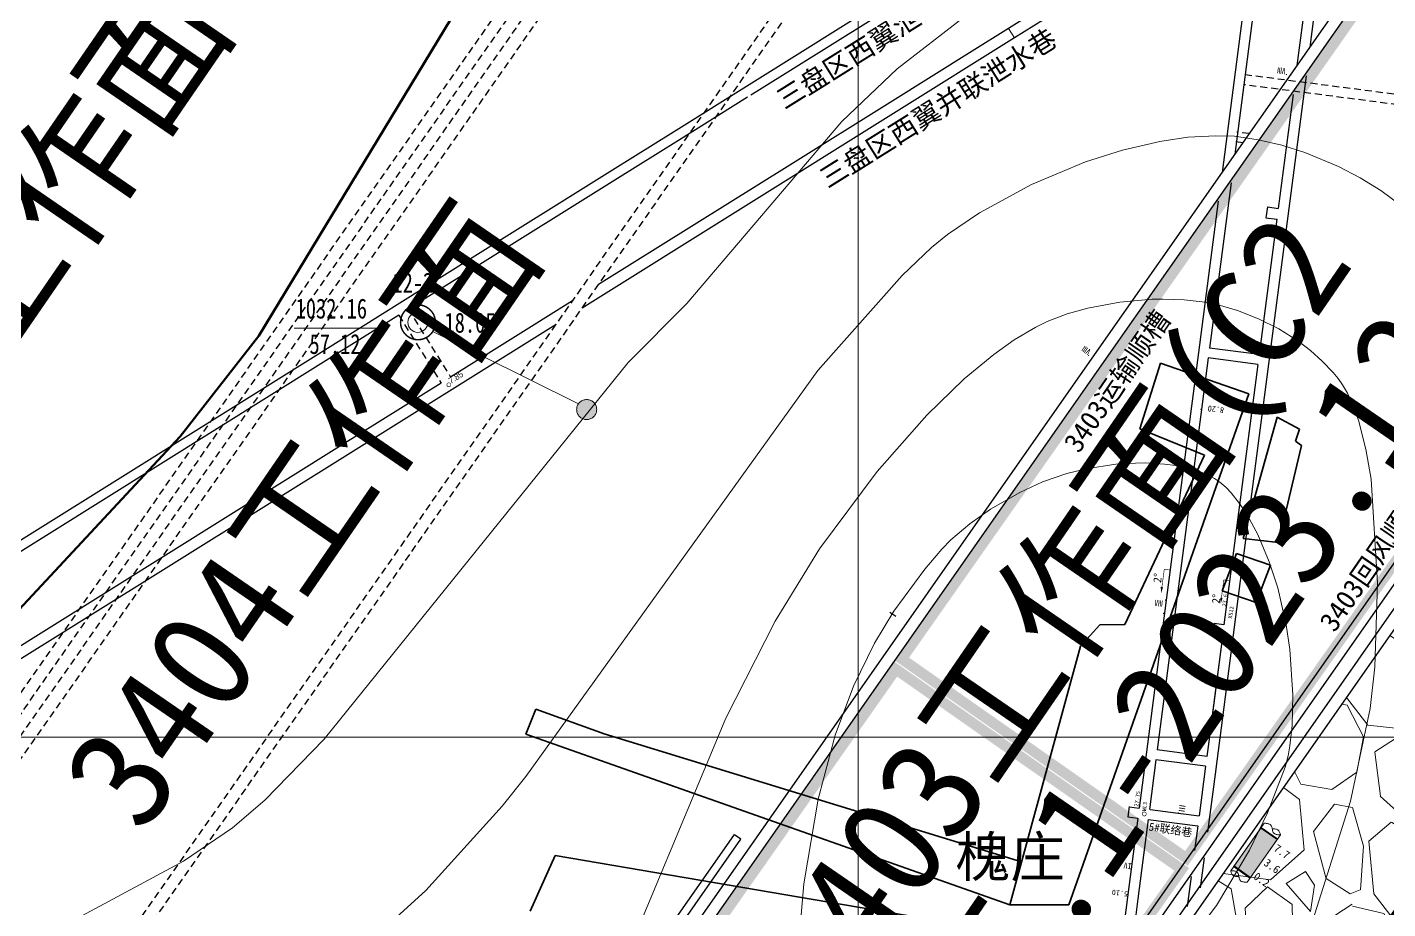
# Model space of a CAD drawing. Header units: inches. Extents: x 36473197 to 36486087, y 3899343 to 3911260.
# Drawn here: x 36480585 to 36481265, y 3904914 to 3905355 of the extents above; entities that cross this region are included whole.
import ezdxf

# ---------------------------------------------------------------- set-up
doc = ezdxf.new("R2010")
doc.units = ezdxf.units.IN
doc.header["$MEASUREMENT"] = 0
doc.linetypes.add('虚线', pattern=[0.0045, 0.00175, -0.001, 0.00175])
doc.layers.get('0').update_dxf_attribs({"lineweight": 0})
doc.layers.get('Defpoints').update_dxf_attribs({"lineweight": 0})
doc.layers.add('0，2022年3季度接续', color=3, linetype='Continuous')
for name, color, linetype, lineweight in [('2022年生产接续', 7, 'Continuous', 0), ('4煤底板等值线', 7, 'Continuous', 0), ('向北背斜轴', 7, 'Continuous', 0), ('四盘区泄水巷设计', 7, 'Continuous', 0), ('四盘区辅运巷', 7, 'Continuous', 0), ('导线点', 7, 'Continuous', 0), ('小柱状', 7, 'Continuous', 0), ('居民地', 7, 'Continuous', 0), ('巷道', 7, 'Continuous', 0), ('巷道掘进尺', 7, 'Continuous', 0), ('巷道注记', 7, 'Continuous', 0), ('经纬网', 7, 'Continuous', 0), ('西区开拓设计', 7, 'Continuous', 0), ('边坡点数字', 7, 'Continuous', 0), ('采掘图', 7, 'Continuous', 0), ('采空区', 7, 'Continuous', 0), ('钻孔', 7, 'Continuous', 0), ('钻孔变量', 7, 'Continuous', 0)]:
    doc.layers.add(name, color=color, linetype=linetype, lineweight=lineweight)
doc.layers.add('变坡点', color=1, linetype='Continuous', lineweight=0, true_color=0xff0000)
doc.styles.add('仿宋', font='simfang.ttf')
doc.styles.add('仿宋_GB2312', font='')
doc.styles.add('宋体', font='SIMSUN.TTC')
doc.styles.add('长等线体', font='simfang.ttf')
doc.styles.add('黑体', font='simhei.ttf')
doc.styles.get('仿宋_GB2312').set_extended_font_data('仿宋_GB2312')
doc.dimstyles.get("Standard").update_dxf_attribs({"dimtxt": 30, "dimasz": 20, "dimexe": 0.18, "dimexo": 0.0625, "dimgap": 0.09, "dimtad": 1, "dimdec": 0, "dimzin": 0, "dimdsep": 46, "dimtxsty": '仿宋', "dimcen": 0.09, "dimclrd": 150, "dimclre": 150, "dimadec": 0, "dimazin": 0, "dimtfac": 1, "dimtdec": 0, "dimtofl": 0, "dimtmove": 0, "dimatfit": 3, "dimfxl": 1, "dimtolj": 1, "dimtzin": 0, "dimlwd": 0, "dimarcsym": 0})

# ---------------------------------------------------------------- blocks, each defined once
blk = doc.blocks.new('变坡点1_1_1_1')
for points in [[(-3.56, -8.61), (-4.75, -8.45)], [(-4.75, -8.45), (-4.55, -11.5), (-3.56, -8.61)]]:
    blk.add_hatch(color=0).paths.add_polyline_path(points, flags=17)
at = {"color": 0, "const_width": 0.3}
for points in [[(-4.16, -8.53), (-2.97, 0.39)], [(-2.97, 0.39), (0, 0)]]:
    blk.add_lwpolyline(points, dxfattribs=at)
blk = doc.blocks.new('临时经纬仪导线点')
at = {"color": 0, "const_width": 0.3}
blk.add_lwpolyline([(1, 0), (0.97, 0.26), (0.87, 0.5), (0.71, 0.71), (0.5, 0.87), (0.26, 0.97), (0, 1), (-0.26, 0.97), (-0.5, 0.87), (-0.71, 0.71), (-0.87, 0.5), (-0.97, 0.26), (-1, 0), (-0.97, -0.26), (-0.87, -0.5), (-0.71, -0.71), (-0.5, -0.87), (-0.26, -0.97), (0, -1), (0.26, -0.97), (0.5, -0.87), (0.71, -0.71), (0.87, -0.5), (0.97, -0.26), (1, 0)], dxfattribs=at)
blk = doc.blocks.new('*D204')
at = {"layer": 'Defpoints', "color": 0, "transparency": 16777216}
for p in [(36476925.52, 3911082.36), (36486060.15, 3904950.04), (36485936.09, 3904772.87)]:
    blk.add_point(p, dxfattribs=at)
at = {"layer": '四盘区辅运巷', "color": 150, "lineweight": -2, "transparency": 16777216}
for p, q in [((36476925.55, 3911082.41), (36477049.68, 3911259.68)), ((36485936.12, 3904772.92), (36486060.25, 3904950.19))]:
    blk.add_line(p, q, dxfattribs=at)
at = {"layer": '四盘区辅运巷', "color": 150, "lineweight": 0, "transparency": 16777216}
blk.add_line((36477065.96, 3911248.06), (36486043.76, 3904961.51), dxfattribs=at)
at = {"layer": '四盘区辅运巷', "color": 150, "transparency": 16777216}
for points in [[(36477067.87, 3911250.79), (36477064.05, 3911245.33), (36477049.58, 3911259.53)], [(36486045.68, 3904964.24), (36486041.85, 3904958.78), (36486060.15, 3904950.04)]]:
    blk.add_solid(points, dxfattribs=at)
at = {"layer": '四盘区辅运巷', "color": 0, "transparency": 16777216, "insert": (36481563.62, 3908117.29), "char_height": 30, "attachment_point": 5, "rotation": 324.99908, "style": '仿宋'}
blk.add_mtext('\\A1;1100', dxfattribs=at)

msp = doc.modelspace()

# ---------------------------------------------------------------- hatches: boundary and pattern name
at = {"layer": '小柱状'}
msp.add_hatch(color=7, dxfattribs=at).paths.add_polyline_path([(36481187.95, 3904935.63), (36481196.12, 3904929.86), (36481209.49, 3904948.82), (36481201.32, 3904954.58)], flags=17)
at = {"layer": '小柱状', "lineweight": 0}
h = msp.add_hatch(dxfattribs=at)
h.set_pattern_fill('泥岩_1_1', color=256, scale=133.333333, angle=-35, style=0, pattern_type=2)
h.set_pattern_definition([(145, (36481201.1521, 3904948.6958), (-0.45886, -0.65532), [0.266667, -0.533333]), (325, (36481201.4908, 3904948.947), (0.45886, 0.65532), [0.266667, -0.533333]), (325, (36481200.9938, 3904949.0508), (0.45886, 0.65532), []), (325, (36481200.7644, 3904948.7232), (0.45886, 0.65532), [])])
h.paths.add_polyline_path([(36481201.32, 3904954.58), (36481209.49, 3904948.82), (36481209.72, 3904949.15), (36481201.55, 3904954.91)], flags=17)
at = {"layer": '采空区'}
h = msp.add_hatch(dxfattribs=at)
h.set_pattern_fill('GRAVEL', color=160, scale=105.790118, angle=-45.00004, style=0)
h.set_pattern_definition([(148.011827392, (68595590.285, -13821201.454), (-1084.5972532358, 668.1492536708), [14.23257937, -1409.02790148]), (104.968780616, (68595578.214, -13821193.9146), (324.60542222537, -1231.83032385526), [24.42355305, -2417.93098663]), (52.509486966, (68595571.9054, -13821170.32), (-962.3304480337, -1243.8860362498), [17.2213618, -1704.91699648]), (187.272728894, (68595538.696, -13821134.2805), (2102.03324767324, 263.1870727482), [22.2411029, -2201.86876955]), (212.832694066, (68595516.6337, -13821137.096), (1158.3562619836, 741.3383686664), [21.80916186, -2159.1099997]), (277.272728894, (68595498.3083, -13821148.921), (-263.1870727482, 2102.03324767324), [22.2411029, -2201.86876955]), (317.693280355, (68595501.124, -13821170.983), (-1280.6230671857, 1170.6969212542), [29.41272083, -2911.85698693]), (352.254368263, (68595522.876, -13821190.7806), (2420.61081370132, -325.1753159775), [27.7686366, -2749.09602793]), (41.428605503, (68595550.3914, -13821194.523), (1207.43395219005, 1072.25659396515), [22.31642548, -2209.32856695]), (95.235398197, (68595567.124, -13821179.757), (97.870433537, -1164.3841181808), [25.4776458, -1248.40407042]), (142.396477686, (68595564.799, -13821154.3853), (-1366.43778832802, 1048.145169176), [32.9481208, -3261.86639243]), (58.813114722, (68595555.839, -13821237.606), (496.519811386, 839.4937490794), [11.24559538, -1113.31878876]), (91.468274278, (68595561.662, -13821227.985), (30.4242278625, -1391.1191068693), [21.39467617, -2118.07806326]), (144.99903989, (68595561.114, -13821206.6), (-104.18323661, -18.36851547), [14.96094433, -134.64887587]), (123.197630402, (68595572.33, -13821197.1), (300.20905056, -484.1791521155), [8.05676384, -797.61677474]), (211.800449374, (68595567.919, -13821190.359), (294.181194363, 159.288783014), [11.39391312, -558.30330943]), (310.96279642, (68595558.235, -13821196.363), (263.472019624, -275.812678895), [18.50575962, -598.35133172]), (81.56409107, (68595570.367, -13821210.337), (-67.446205674, -226.734988688), [13.38149787, -321.15623022]), (296.388580222, (68595557.265, -13821129.9324), (496.2348645101, -986.7268196989), [18.74600898, -1855.85966514]), (350.34521583, (68595565.597, -13821146.725), (-1219.489664585, 214.679276294), [15.7268648, -1556.95630813]), (213.197630402, (68595591.204, -13821206.663), (484.1791521155, 300.20905056), [16.11342188, -789.5601167]), (263.609499554, (68595577.72, -13821215.486), (128.86455515155, 1096.9379125064), [18.74600898, -1855.85966514]), (259.44299467, (68595492.672, -13821141.321), (116.523895881, 557.653213987), [18.07741543, -885.7937524]), (214.774180457, (68595489.3595, -13821159.092), (1054.1730253733, 722.9698531985), [15.14681757, -1499.53716794]), (346.800449375, (68595487.204, -13821226.074), (557.653213987, -116.523895881), [16.11342188, -789.5601167]), (297.353064525, (68595502.892, -13821229.753), (-655.5236475241, 1280.9080140618), [17.73370334, -1755.63182905]), (349.44299467, (68595478.204, -13821175.024), (-557.653213987, 116.523895881), [9.03870772, -894.8324601]), (21.30897236, (68595486.102, -13821219.823), (398.364430973, 177.657298482), [5.39423814, -534.03163993]), (85.96279642, (68595491.128, -13821217.863), (-49.077690206, -330.918225299), [21.80916186, -414.37467045]), (106.008045845, (68595492.663, -13821196.1075), (287.8683912895, -1023.4638506347), [20.21120212, -2000.90617204]), (223.68910741, (68595548.86, -13821198.016), (189.997957753, 140.920267546), [15.25726246, -366.17443387]), (273.156266475, (68595537.8263, -13821208.555), (103.8982897342, -1807.85205331037), [26.63731707, -2637.08980142]), (340.94443579, (68595539.293, -13821235.152), (-802.7567181436, 288.1533381656), [10.89172743, -1078.2842042]), (9.9990399, (68595549.59, -13821238.71), (85.81472114, 122.55175208), [6.3474071, -99.4427113]), (40.255477052, (68595495.421, -13821193.473), (-655.8085944002, -545.3125547165), [14.6967864, -1454.9865081]), (328.011827393, (68595506.637, -13821183.976), (1084.5972532358, -668.1492536708), [28.46515874, -1394.7953221]), (279.9990399, (68595530.78, -13821199.05), (122.55175208, -85.81472114), [27.50543078, -78.28468762]), (245.303886357, (68595535.556, -13821226.1426), (-545.5975015926, -1170.4119743781), [16.72689878, -1655.96174163]), (174.053643987, (68595528.568, -13821241.34), (-435.101461909, 30.7091747386), [15.40325282, -754.76043433]), (127.645015252, (68595513.247, -13821239.744), (-1390.83415999324, 1795.7963409158), [25.07913442, -2482.83845253]), (95.425118628, (68595497.9296, -13821219.886), (-134.60746447276, 1372.75059140138), [26.5320559, -2626.6706156])])
h.paths.add_polyline_path([(36481422.62, 3905274.64), (36480698.68, 3904240.77), (36480844.14, 3904138.91), (36481568.09, 3905172.78)], flags=17)
at = {"layer": '钻孔变量'}
msp.add_hatch(color=7, dxfattribs=at).paths.add_polyline_path([(36480859.29, 3905163.8), (36480859.31, 3905163.36), (36480859.37, 3905162.93), (36480859.46, 3905162.5), (36480859.59, 3905162.09), (36480859.76, 3905161.68), (36480859.96, 3905161.29), (36480860.2, 3905160.92), (36480860.46, 3905160.58), (36480860.76, 3905160.25), (36480861.08, 3905159.96), (36480861.43, 3905159.69), (36480861.8, 3905159.46), (36480862.19, 3905159.25), (36480862.59, 3905159.09), (36480863.01, 3905158.96), (36480863.44, 3905158.86), (36480863.87, 3905158.8), (36480864.31, 3905158.78), (36480864.74, 3905158.8), (36480865.18, 3905158.86), (36480865.61, 3905158.96), (36480866.02, 3905159.09), (36480866.43, 3905159.25), (36480866.82, 3905159.46), (36480867.18, 3905159.69), (36480867.53, 3905159.96), (36480867.85, 3905160.25), (36480868.15, 3905160.58), (36480868.42, 3905160.92), (36480868.65, 3905161.29), (36480868.85, 3905161.68), (36480869.02, 3905162.09), (36480869.15, 3905162.5), (36480869.25, 3905162.93), (36480869.3, 3905163.36), (36480869.32, 3905163.8), (36480869.32, 3905163.8), (36480869.3, 3905164.24), (36480869.25, 3905164.67), (36480869.15, 3905165.1), (36480869.02, 3905165.52), (36480868.85, 3905165.92), (36480868.65, 3905166.31), (36480868.42, 3905166.68), (36480868.15, 3905167.03), (36480867.85, 3905167.35), (36480867.53, 3905167.65), (36480867.18, 3905167.91), (36480866.82, 3905168.15), (36480866.43, 3905168.35), (36480866.02, 3905168.52), (36480865.61, 3905168.65), (36480865.18, 3905168.74), (36480864.74, 3905168.8), (36480864.31, 3905168.82), (36480863.87, 3905168.8), (36480863.44, 3905168.74), (36480863.01, 3905168.65), (36480862.59, 3905168.52), (36480862.19, 3905168.35), (36480861.8, 3905168.15), (36480861.43, 3905167.91), (36480861.08, 3905167.65), (36480860.76, 3905167.35), (36480860.46, 3905167.03), (36480860.2, 3905166.68), (36480859.96, 3905166.31), (36480859.76, 3905165.92), (36480859.59, 3905165.52), (36480859.46, 3905165.1), (36480859.37, 3905164.67), (36480859.31, 3905164.24)], flags=17)

# ---------------------------------------------------------------- linework, layer by layer
at = {"layer": '0，2022年3季度接续', "color": 2, "const_width": 5.29}
msp.add_lwpolyline([(36481021.8, 3905039.12), (36481164.18, 3904939.42), (36481412.75, 3905292.31), (36481269.82, 3905392.35), (36481021.8, 3905039.12)], dxfattribs=at)
at = {"layer": '0，2022年3季度接续', "color": 3, "const_width": 5.29}
msp.add_lwpolyline([(36480762.45, 3904668.75), (36480904.83, 3904569.05), (36481161.81, 3904933.94), (36481018.88, 3905033.98), (36480762.45, 3904668.75)], dxfattribs=at)
at = {"layer": '2022年生产接续', "color": 7, "lineweight": 5}
msp.add_line((36481075.2, 3905354.38), (36481078.2, 3905349.59), dxfattribs=at)
at = {"layer": '4煤底板等值线', "color": 7, "linetype": 'Continuous', "lineweight": 0, "flags": 128}
for points in [[(36480261.09, 3904764.95), (36480334.61, 3904787.77), (36480364.48, 3904799.94), (36480414.81, 3904826.33), (36480609.69, 3904909.51), (36480662.68, 3904937.99), (36480687.3, 3904954.67), (36480703.32, 3904968.48), (36480732.99, 3904998.99), (36480884.97, 3905187.4), (36480914.38, 3905216.81), (36480991.89, 3905307.78), (36481019.47, 3905334.14), (36481052.66, 3905359.87)], [(36480746.73, 3904889.58), (36480783.85, 3904923.39), (36480822, 3904965.54), (36480833.97, 3904980.31), (36480979.94, 3905183.4), (36481022.04, 3905230.79), (36481036.75, 3905244.78), (36481044.63, 3905251.33), (36481060.7, 3905262.22), (36481086.62, 3905276.3), (36481113.76, 3905287.66), (36481132.22, 3905293.55), (36481150.84, 3905297.86), (36481164.85, 3905299.91), (36481178.86, 3905300.72), (36481188.23, 3905300.41), (36481200.05, 3905298.73), (36481211.8, 3905295.97), (36481223.38, 3905292.31), (36481240.25, 3905285.29), (36481251.03, 3905279.65), (36481261.32, 3905273.26), (36481270.98, 3905266.1)], [(36480875.02, 3904868.57), (36480933.86, 3905009.5), (36480958.56, 3905058.08), (36480980.69, 3905094.22), (36481009.48, 3905132.78), (36481034.36, 3905160.96), (36481053, 3905179.13), (36481067.79, 3905191.39), (36481078.11, 3905198.68), (36481088.93, 3905205.07), (36481094.6, 3905207.83), (36481104.57, 3905211.58), (36481114.93, 3905214.52), (36481130.87, 3905217.55), (36481146.99, 3905218.95), (36481152.36, 3905219.05), (36481163.04, 3905218.66), (36481173.6, 3905217.42), (36481178.81, 3905216.43), (36481189.67, 3905213.34), (36481200.2, 3905209.22), (36481210.29, 3905204.17), (36481219.86, 3905198.16), (36481226.17, 3905193.29), (36481232.09, 3905188), (36481237.5, 3905182.29), (36481239.97, 3905179.29), (36481242.21, 3905176.16), (36481244.62, 3905171.94), (36481246.7, 3905167.56), (36481250.13, 3905158.42), (36481253.91, 3905143.99), (36481256.44, 3905128.97), (36481259.75, 3905077.04), (36481258.42, 3905035.19), (36481256.1, 3905014.42), (36481246.26, 3904968.04), (36481219.82, 3904884.78)], [(36480970.27, 3904895.57), (36480972.84, 3904926.75), (36480980.03, 3904969.01), (36480988.53, 3905000.99), (36480997.63, 3905025.44), (36481008.23, 3905047.05), (36481017.86, 3905062.94), (36481033.29, 3905084.04), (36481041.79, 3905093.98), (36481046.35, 3905098.65), (36481055.94, 3905106.72), (36481066.24, 3905113.95), (36481080.79, 3905122.35), (36481092.27, 3905127.62), (36481104.36, 3905131.87), (36481114, 3905134.22), (36481128.86, 3905136.46), (36481138.76, 3905137.08), (36481143.66, 3905137.12), (36481153.27, 3905136.58), (36481160.24, 3905135.61), (36481166.94, 3905134.06), (36481171.2, 3905132.68), (36481175.27, 3905130.96), (36481178.16, 3905129.4), (36481179.75, 3905128.35), (36481181.7, 3905126.83), (36481184.15, 3905124.59), (36481186.46, 3905122.15), (36481190.76, 3905116.78), (36481194.65, 3905110.9), (36481199.83, 3905101.34), (36481205.58, 3905087.7), (36481209.83, 3905074.6), (36481214.04, 3905056.25), (36481215.85, 3905043.91), (36481217.36, 3905021.17), (36481217.02, 3905005.82), (36481215.93, 3904995.72), (36481215.01, 3904990.74), (36481213.48, 3904985.09), (36481204.67, 3904962.17), (36481195.68, 3904943.46), (36481179.16, 3904915.93), (36481154.61, 3904883.37)]]:
    msp.add_lwpolyline(points, dxfattribs=at)
at = {"layer": '向北背斜轴', "color": 1, "lineweight": 100, "true_color": 0xff0000, "flags": 128}
msp.add_lwpolyline([(36480842.76, 3905435.61), (36480700.41, 3905200.66), (36480661.14, 3905150.37), (36480573.82, 3905056.59), (36480479.2, 3904969.64), (36480378.51, 3904890.14), (36480325.38, 3904854.65), (36480099.79, 3904736.04), (36480058.4, 3904705.99), (36480019.24, 3904672.91), (36479922.22, 3904578.27), (36479636.95, 3904369), (36479610.14, 3904345.79), (36479593.73, 3904329.22), (36479586.18, 3904320.44), (36479575.16, 3904305.07), (36479565.25, 3904288.87), (36479547.82, 3904254.75), (36479532.82, 3904218.9), (36479508.11, 3904143.71), (36479414.51, 3903713.86)], dxfattribs=at)
at = {"layer": '四盘区泄水巷设计', "color": 30, "linetype": 'Continuous', "lineweight": 30, "true_color": 0xff8000}
for p, q in [((36481040.86, 3905385.78), (36480946.82, 3905326.99)), ((36481043.41, 3905381.62), (36480949.4, 3905322.87)), ((36481093.93, 3905366.02), (36481075.23, 3905354.34)), ((36481107.13, 3905367.66), (36481078.2, 3905349.59)), ((36481078.2, 3905349.59), (36481019.05, 3905312.63)), ((36481075.23, 3905354.34), (36481056.97, 3905342.92)), ((36481056.97, 3905342.92), (36481016.1, 3905317.39)), ((36480946.82, 3905326.99), (36480907.65, 3905302.51)), ((36480944.7, 3905319.94), (36480910.22, 3905298.39)), ((36481016.1, 3905317.39), (36480965.9, 3905286.02)), ((36481019.05, 3905312.63), (36480862.09, 3905214.55)), ((36480907.65, 3905302.51), (36480877.18, 3905283.45)), ((36480910.22, 3905298.39), (36480879.74, 3905279.35)), ((36480877.18, 3905283.45), (36480804.38, 3905237.95)), ((36480965.9, 3905286.02), (36480870.3, 3905226.28)), ((36480879.74, 3905279.35), (36480806.94, 3905233.86)), ((36480804.38, 3905237.95), (36480728.83, 3905190.72)), ((36480806.94, 3905233.86), (36480775.09, 3905213.96)), ((36480857.27, 3905218.14), (36480796.29, 3905180.03)), ((36480770.34, 3905210.99), (36480731.38, 3905186.64)), ((36480849.06, 3905206.4), (36480745.02, 3905141.39)), ((36480728.83, 3905190.72), (36480478.76, 3905034.4)), ((36480731.38, 3905186.64), (36480481.29, 3905030.37)), ((36480791.54, 3905177.07), (36480742.05, 3905146.14)), ((36480742.05, 3905146.14), (36480626.68, 3905074.05)), ((36480745.02, 3905141.39), (36480458.37, 3904962.27)), ((36480626.68, 3905074.05), (36480466.58, 3904974.01)), ((36480864.71, 3904846.49), (36480938.15, 3904951.37)), ((36480872.59, 3904850.78), (36480941.43, 3904949.07)), ((36480938.15, 3904951.37), (36480941.38, 3904949.11))]:
    msp.add_line(p, q, dxfattribs=at)
at = {"layer": '四盘区泄水巷设计', "color": 30, "linetype": '虚线', "lineweight": 30, "ltscale": 2000, "true_color": 0xff8000}
for p, q in [((36480949.4, 3905322.87), (36480944.7, 3905319.94)), ((36480775.09, 3905213.96), (36480796.29, 3905180.03)), ((36480770.34, 3905210.99), (36480791.54, 3905177.07))]:
    msp.add_line(p, q, dxfattribs=at)
at = {"layer": '四盘区辅运巷', "linetype": '虚线', "lineweight": 30, "ltscale": 2000}
msp.add_line((36481015.94, 3905062.45), (36481019.21, 3905060.16), dxfattribs=at)
at = {"layer": '四盘区辅运巷', "linetype": '虚线', "lineweight": 30, "ltscale": 2000, "flags": 128}
for points, elevation in [([(36479983.75, 3904157.77), (36480970.76, 3905567.89)], 0.2), ([(36479994.42, 3904162.27), (36480979.51, 3905569.43)], 0.2), ([(36480076.85, 3904092.56), (36481099.31, 3905553.5)], 0.2), ([(36479679.42, 3903733.44), (36480951.9, 3905551.42)], 0.2), ([(36479999.91, 3904158.43), (36480967.45, 3905540.53)], 0.4), ([(36480077.56, 3904104.07), (36481044.95, 3905486.3)], 0.2)]:
    msp.add_lwpolyline(points, dxfattribs=dict(at, elevation=elevation))
at = {"layer": '小柱状', "color": 7, "linetype": 'Continuous', "lineweight": 0}
for p, q in [((36481186.28, 3904933.26), (36481202.99, 3904956.95)), ((36481194.45, 3904927.49), (36481211.17, 3904951.19))]:
    msp.add_line(p, q, dxfattribs=at)
at = {"layer": '小柱状', "linetype": 'Continuous', "flags": 128}
for points in [[(36481187.95, 3904935.63), (36481196.12, 3904929.86), (36481209.49, 3904948.82), (36481201.32, 3904954.58), (36481187.95, 3904935.63)], [(36481201.32, 3904954.58), (36481209.49, 3904948.82), (36481209.72, 3904949.15), (36481201.55, 3904954.91), (36481201.32, 3904954.58)], [(36481187.72, 3904935.3), (36481195.89, 3904929.53), (36481196.12, 3904929.86), (36481187.95, 3904935.63), (36481187.72, 3904935.3)]]:
    msp.add_lwpolyline(points, dxfattribs=at)
at = {"layer": '小柱状', "color": 7, "linetype": 'Continuous', "flags": 128}
msp.add_lwpolyline([(36481187.95, 3904935.63), (36481196.12, 3904929.86), (36481209.49, 3904948.82), (36481201.32, 3904954.58), (36481187.95, 3904935.63)], dxfattribs=at)
at = {"layer": '小柱状', "color": 7}
msp.add_lwpolyline([(36481187.95, 3904935.63), (36481196.12, 3904929.86), (36481209.49, 3904948.82), (36481201.32, 3904954.58), (36481187.95, 3904935.63)], dxfattribs=at)
at = {"layer": '小柱状', "color": 7, "linetype": 'Continuous', "lineweight": 0, "flags": 128}
for points in [[(36481202.99, 3904956.95), (36481203.04, 3904956.96), (36481203.19, 3904956.96), (36481203.4, 3904956.95), (36481203.68, 3904956.94), (36481204.01, 3904956.92), (36481204.36, 3904956.89), (36481204.73, 3904956.83), (36481205.09, 3904956.76), (36481205.44, 3904956.66), (36481205.76, 3904956.54), (36481206.03, 3904956.38), (36481206.25, 3904956.19), (36481206.44, 3904955.98), (36481206.59, 3904955.75), (36481206.72, 3904955.5), (36481206.82, 3904955.23), (36481206.9, 3904954.95), (36481206.97, 3904954.67), (36481207.03, 3904954.37), (36481207.13, 3904953.77), (36481207.19, 3904953.48), (36481207.26, 3904953.19), (36481207.34, 3904952.91), (36481207.44, 3904952.65), (36481207.56, 3904952.39), (36481207.72, 3904952.16), (36481207.9, 3904951.95), (36481208.13, 3904951.77), (36481208.4, 3904951.61), (36481208.72, 3904951.48), (36481209.06, 3904951.39), (36481209.43, 3904951.31), (36481209.8, 3904951.26), (36481210.15, 3904951.22), (36481210.47, 3904951.2), (36481210.75, 3904951.19), (36481210.97, 3904951.19), (36481211.11, 3904951.19), (36481211.17, 3904951.19)], [(36481207.08, 3904954.07), (36481207.13, 3904954.08), (36481207.27, 3904954.1), (36481207.48, 3904954.12), (36481207.76, 3904954.13), (36481208.08, 3904954.13), (36481208.43, 3904954.11), (36481208.79, 3904954.06), (36481209.16, 3904953.97), (36481209.52, 3904953.84), (36481209.84, 3904953.65), (36481210.13, 3904953.41), (36481210.37, 3904953.12), (36481210.58, 3904952.8), (36481210.75, 3904952.48), (36481210.89, 3904952.15), (36481210.99, 3904951.85), (36481211.07, 3904951.59), (36481211.13, 3904951.38), (36481211.16, 3904951.24), (36481211.17, 3904951.19)], [(36481186.28, 3904933.26), (36481186.33, 3904933.26), (36481186.47, 3904933.26), (36481186.69, 3904933.25), (36481186.97, 3904933.24), (36481187.29, 3904933.22), (36481187.65, 3904933.19), (36481188.01, 3904933.13), (36481188.38, 3904933.06), (36481188.73, 3904932.96), (36481189.04, 3904932.84), (36481189.31, 3904932.68), (36481189.54, 3904932.49), (36481189.73, 3904932.28), (36481189.88, 3904932.05), (36481190.01, 3904931.8), (36481190.11, 3904931.53), (36481190.19, 3904931.26), (36481190.26, 3904930.97), (36481190.31, 3904930.67), (36481190.42, 3904930.08), (36481190.48, 3904929.78), (36481190.54, 3904929.49), (36481190.62, 3904929.21), (36481190.72, 3904928.95), (36481190.85, 3904928.69), (36481191, 3904928.46), (36481191.19, 3904928.25), (36481191.42, 3904928.07), (36481191.69, 3904927.91), (36481192, 3904927.78), (36481192.35, 3904927.69), (36481192.72, 3904927.61), (36481193.08, 3904927.56), (36481193.44, 3904927.52), (36481193.76, 3904927.5), (36481194.04, 3904927.49), (36481194.26, 3904927.49), (36481194.4, 3904927.49), (36481194.45, 3904927.49)], [(36481186.28, 3904933.26), (36481186.29, 3904933.21), (36481186.32, 3904933.07), (36481186.37, 3904932.86), (36481186.45, 3904932.6), (36481186.56, 3904932.29), (36481186.7, 3904931.97), (36481186.87, 3904931.64), (36481187.07, 3904931.33), (36481187.32, 3904931.04), (36481187.6, 3904930.79), (36481187.93, 3904930.61), (36481188.28, 3904930.47), (36481188.65, 3904930.38), (36481189.02, 3904930.33), (36481189.37, 3904930.31), (36481189.69, 3904930.31), (36481189.96, 3904930.33), (36481190.18, 3904930.35), (36481190.32, 3904930.37), (36481190.37, 3904930.37)]]:
    msp.add_lwpolyline(points, dxfattribs=at)
at = {"layer": '居民地', "color": 254, "linetype": 'Continuous', "lineweight": 35, "true_color": 0xd7d7d7}
for p, q in [((36481151.25, 3905187, -0.24), (36481140.87, 3905154.15, -0.24)), ((36481195.37, 3905171.72, -0.24), (36481151.25, 3905187, -0.24)), ((36481105.4, 3904916.26, -0.24), (36481195.37, 3905171.72, -0.24)), ((36481192.54, 3905099.3, -0.24), (36481209.45, 3905159.94, -0.24)), ((36481209.45, 3905159.94, -0.24), (36481220.68, 3905154.02, -0.24)), ((36481140.87, 3905154.15, -0.24), (36481173.14, 3905140.94, -0.24)), ((36481220.68, 3905154.02, -0.24), (36481218.77, 3905147.95, -0.24)), ((36481221.62, 3905145.75, -0.24), (36481210.13, 3905097.38, -0.24)), ((36481218.77, 3905147.95, -0.24), (36481221.62, 3905145.75, -0.24)), ((36481173.14, 3905140.94, -0.24), (36481133.39, 3905056.26, -0.24)), ((36481210.13, 3905097.38, -0.24), (36481192.54, 3905099.3, -0.24)), ((36481189.27, 3905091.76, -0.24), (36481182.06, 3905073.1, -0.24)), ((36481189.27, 3905091.76, -0.24), (36481206.18, 3905085.94, -0.24)), ((36481198.97, 3905067.28, -0.24), (36481206.18, 3905085.94, -0.24)), ((36481182.06, 3905073.1, -0.24), (36481198.97, 3905067.28, -0.24)), ((36481120.91, 3905056.15, -0.24), (36481111.28, 3905045.43, -0.24)), ((36481133.39, 3905056.26, -0.24), (36481120.91, 3905056.15, -0.24)), ((36481075.94, 3904916.15, -0.24), (36481111.28, 3905045.43, -0.24)), ((36480838.82, 3905014.06, -0.24), (36480833.97, 3905001.5, -0.24)), ((36480873.11, 3905001.62, -0.24), (36480838.82, 3905014.06, -0.24)), ((36480833.97, 3905001.5, -0.24), (36481075.94, 3904916.15, -0.24)), ((36481081.65, 3904937.62, -0.24), (36480873.11, 3905001.62, -0.24)), ((36480848.58, 3904940.89, -0.24), (36480836.08, 3904913, -0.24)), ((36481043.08, 3904907.61, -0.24), (36480848.58, 3904940.89, -0.24)), ((36481075.94, 3904916.15, -0.24), (36481105.4, 3904916.26, -0.24))]:
    msp.add_line(p, q, dxfattribs=at)
at = {"layer": '巷道', "color": 30, "linetype": 'Continuous', "lineweight": 30, "true_color": 0xff8000}
for p, q in [((36481243.99, 3905484.45, -0.4), (36481225.83, 3905345.02, -0.4)), ((36481226.38, 3905389.64), (36481219.37, 3905335.79)), ((36481223.95, 3905330.62, -0.4), (36481190.07, 3905070.46, -0.4)), ((36481217.49, 3905321.39), (36481210.07, 3905264.4)), ((36481186.52, 3905277.13), (36481175.76, 3905194.55)), ((36481186.07, 3905277.74), (36481186.05, 3905277.6)), ((36481180.07, 3905267.92), (36481168.06, 3905175.72)), ((36481179.63, 3905268.54), (36481179.61, 3905268.39)), ((36481204.62, 3905265.16), (36481203.9, 3905259.66)), ((36481209.36, 3905258.95), (36481200.55, 3905191.32)), ((36481200.55, 3905191.32), (36481175.76, 3905194.55)), ((36481175.11, 3905189.59), (36481167.24, 3905129.16)), ((36481199.9, 3905186.36), (36481175.11, 3905189.59)), ((36481199.9, 3905186.36), (36481182.94, 3905056.16)), ((36481168.06, 3905175.72), (36481162.08, 3905129.83)), ((36481197.41, 3905167.22), (36481182.94, 3905056.16)), ((36481190.07, 3905070.46, -0.4), (36481180.84, 3904999.53, -0.4)), ((36481182.19, 3905050.41), (36481175.56, 3904999.53)), ((36481182.19, 3905050.41), (36481175.67, 3905000.34)), ((36481175.67, 3905000.34), (36481174.37, 3904990.4)), ((36481180.83, 3904999.67, -0.4), (36481178.48, 3904981.58, -0.4)), ((36481173.73, 3904985.44), (36481170.5, 3904960.67)), ((36481178.48, 3904981.58, -0.4), (36481174.72, 3904952.53, -0.4)), ((36481160.05, 3904962.01), (36481170.5, 3904960.66)), ((36481145.06, 3904958.91), (36481169.85, 3904955.7)), ((36481169.85, 3904955.68), (36481168.23, 3904943.27)), ((36481173.04, 3904939.68, -0.4), (36481171.09, 3904924.69, -0.4)), ((36481166.56, 3904930.42), (36481164.61, 3904915.43))]:
    msp.add_line(p, q, dxfattribs=at)
at = {"layer": '巷道', "color": 30, "linetype": 'Continuous', "lineweight": 30, "true_color": 0xff8000, "flags": 128}
for points in [[(36481204.89, 3905265.07), (36481210.07, 3905264.4)], [(36481203.9, 3905259.66), (36481209.36, 3905258.95)], [(36481182.94, 3905056.16), (36481177.98, 3905056.81), (36481177.2, 3905051.06), (36481182.19, 3905050.41)], [(36481135.58, 3904965.31), (36481134.91, 3904960.15)]]:
    msp.add_lwpolyline(points, dxfattribs=at)
at = {"layer": '巷道掘进尺', "color": 3, "true_color": 0x00ff00, "const_width": 0.3}
for points in [[(36481214.32, 3905331.28, -1), (36481213.98, 3905331.28, -1), (36481214.32, 3905331.28)], [(36481209.53, 3905258.95, -1), (36481209.19, 3905258.95, -1), (36481209.53, 3905258.95)], [(36481115.37, 3905190.82, -1), (36481115.04, 3905190.82, -1), (36481115.37, 3905190.82)], [(36481171.62, 3905163.93, -1), (36481171.28, 3905163.93, -1), (36481171.62, 3905163.93)], [(36481153.91, 3905068.57, -1), (36481153.57, 3905068.57, -1), (36481153.91, 3905068.57)], [(36481152.89, 3905061.91, -1), (36481152.56, 3905061.91, -1), (36481152.89, 3905061.91)], [(36481179.18, 3905026.93, -1), (36481178.84, 3905026.93, -1), (36481179.18, 3905026.93)], [(36481173.45, 3904981.88, -1), (36481173.12, 3904981.88, -1), (36481173.45, 3904981.88)], [(36481160.23, 3904962.12, -1), (36481159.89, 3904962.12, -1), (36481160.23, 3904962.12)], [(36481136.78, 3904934.07, -1), (36481136.45, 3904934.07, -1), (36481136.78, 3904934.07)], [(36481134.93, 3904919.99, -1), (36481134.59, 3904919.99, -1), (36481134.93, 3904919.99)]]:
    msp.add_lwpolyline(points, format="xyb", dxfattribs=at)
at = {"layer": '经纬网', "color": 7, "linetype": 'Continuous', "lineweight": 9}
for p, q in [((36481000, 3907972.91), (36481000, 3901128.79)), ((36485245.61, 3905000), (36476147.6, 3905000))]:
    msp.add_line(p, q, dxfattribs=at)
at = {"layer": '西区开拓设计', "color": 30, "linetype": 'Continuous', "lineweight": 30, "true_color": 0xff8000}
for p, q in [((36481193.4, 3905370.22), (36481181.95, 3905282.32)), ((36481198.64, 3905370.16), (36481188.39, 3905291.52)), ((36481162.08, 3905129.83), (36481154.1, 3905068.52)), ((36481167.24, 3905129.16), (36481159.25, 3905067.85)), ((36481154.1, 3905068.52), (36481144.05, 3904991.41)), ((36481159.25, 3905067.85), (36481149.58, 3904993.63)), ((36481144.05, 3904991.41), (36481140.55, 3904964.54)), ((36481148.94, 3904988.67), (36481145.71, 3904963.87)), ((36481173.73, 3904985.44), (36481148.94, 3904988.67)), ((36481174.37, 3904990.4), (36481149.58, 3904993.63)), ((36481135.56, 3904965.18), (36481140.55, 3904964.54)), ((36481145.98, 3904963.83), (36481160.05, 3904962.01)), ((36481134.92, 3904960.23), (36481139.9, 3904959.58)), ((36481139.9, 3904959.58), (36481136.58, 3904934.07)), ((36481145.06, 3904958.91), (36481141.74, 3904933.42)), ((36481136.58, 3904934.07), (36481134.75, 3904919.99)), ((36481141.74, 3904933.42), (36481139.89, 3904919.2)), ((36481134.75, 3904919.99), (36481130.79, 3904889.6)), ((36481139.89, 3904919.2), (36481137.23, 3904898.8))]:
    msp.add_line(p, q, dxfattribs=at)
at = {"layer": '西区开拓设计', "color": 30, "linetype": '虚线', "lineweight": 30, "ltscale": 2000, "true_color": 0xff8000}
for p, q in [((36481431.41, 3905300.17), (36481193.55, 3905331.16)), ((36481428.17, 3905295.55), (36481192.91, 3905326.2)), ((36481195.54, 3905301.74), (36481189.3, 3905302.55)), ((36481192.31, 3905297.12), (36481188.66, 3905297.59))]:
    msp.add_line(p, q, dxfattribs=at)
at = {"layer": '西区开拓设计', "color": 7, "linetype": 'Continuous', "lineweight": 30, "elevation": 0.2, "flags": 128}
for points in [[(36481117.02, 3905189.55), (36481249.61, 3905379)], [(36481121.94, 3905186.11), (36481254.53, 3905375.56)], [(36481110.65, 3904839.34), (36481417.71, 3905278.08)], [(36481115.57, 3904835.9), (36481422.62, 3905274.64)], [(36480640.3, 3904497.91), (36481121.94, 3905186.11)], [(36480872.22, 3904839.77), (36481117.02, 3905189.55)], [(36481229.57, 3905031.93), (36481338.55, 3905187.65)], [(36481234.17, 3905028.04), (36481343.47, 3905184.21)], [(36481003.89, 3904709.46), (36481229.57, 3905031.93)], [(36481008.8, 3904706.02), (36481234.17, 3905028.04)]]:
    msp.add_lwpolyline(points, dxfattribs=at)
at = {"layer": '采掘图', "linetype": 'Continuous', "flags": 128}
msp.add_lwpolyline([(36481422.62, 3905274.64), (36481568.09, 3905172.78), (36480844.14, 3904138.91), (36480698.68, 3904240.77), (36481422.62, 3905274.64)], dxfattribs=at)
at = {"layer": '钻孔', "color": 7, "const_width": 0.75}
msp.add_lwpolyline([(36480788.67, 3905207.42, -1), (36480771.26, 3905207.42, -1), (36480788.67, 3905207.42)], format="xyb", dxfattribs=at)
at = {"layer": '钻孔', "color": 7, "linetype": 'Continuous', "flags": 128}
msp.add_lwpolyline([(36480718.12, 3905204.43), (36480765.05, 3905204.43)], dxfattribs=at)
at = {"layer": '钻孔', "flags": 128}
msp.add_lwpolyline([(36480787.33, 3905202.79), (36480860.2, 3905166.68)], dxfattribs=at)
at = {"layer": '钻孔', "color": 7, "linetype": 'Continuous', "lineweight": 0}
msp.add_circle((36480779.9, 3905207.42), 5.02, dxfattribs=at)
at = {"layer": '钻孔变量', "color": 7}
msp.add_lwpolyline([(36480859.29, 3905163.8), (36480859.31, 3905163.36), (36480859.37, 3905162.93), (36480859.46, 3905162.5), (36480859.59, 3905162.09), (36480859.76, 3905161.68), (36480859.96, 3905161.29), (36480860.2, 3905160.92), (36480860.46, 3905160.58), (36480860.76, 3905160.25), (36480861.08, 3905159.96), (36480861.43, 3905159.69), (36480861.8, 3905159.46), (36480862.19, 3905159.25), (36480862.59, 3905159.09), (36480863.01, 3905158.96), (36480863.44, 3905158.86), (36480863.87, 3905158.8), (36480864.31, 3905158.78), (36480864.74, 3905158.8), (36480865.18, 3905158.86), (36480865.61, 3905158.96), (36480866.02, 3905159.09), (36480866.43, 3905159.25), (36480866.82, 3905159.46), (36480867.18, 3905159.69), (36480867.53, 3905159.96), (36480867.85, 3905160.25), (36480868.15, 3905160.58), (36480868.42, 3905160.92), (36480868.65, 3905161.29), (36480868.85, 3905161.68), (36480869.02, 3905162.09), (36480869.15, 3905162.5), (36480869.25, 3905162.93), (36480869.3, 3905163.36), (36480869.32, 3905163.8), (36480869.32, 3905163.8), (36480869.3, 3905164.24), (36480869.25, 3905164.67), (36480869.15, 3905165.1), (36480869.02, 3905165.52), (36480868.85, 3905165.92), (36480868.65, 3905166.31), (36480868.42, 3905166.68), (36480868.15, 3905167.03), (36480867.85, 3905167.35), (36480867.53, 3905167.65), (36480867.18, 3905167.91), (36480866.82, 3905168.15), (36480866.43, 3905168.35), (36480866.02, 3905168.52), (36480865.61, 3905168.65), (36480865.18, 3905168.74), (36480864.74, 3905168.8), (36480864.31, 3905168.82), (36480863.87, 3905168.8), (36480863.44, 3905168.74), (36480863.01, 3905168.65), (36480862.59, 3905168.52), (36480862.19, 3905168.35), (36480861.8, 3905168.15), (36480861.43, 3905167.91), (36480861.08, 3905167.65), (36480860.76, 3905167.35), (36480860.46, 3905167.03), (36480860.2, 3905166.68), (36480859.96, 3905166.31), (36480859.76, 3905165.92), (36480859.59, 3905165.52), (36480859.46, 3905165.1), (36480859.37, 3905164.67), (36480859.31, 3905164.24), (36480859.29, 3905163.8)], dxfattribs=at)

# ---------------------------------------------------------------- block references
at = {"layer": '变坡点', "color": 1, "true_color": 0xff0000}
for p in [(36481156.06, 3905083.57), (36481185.82, 3905078.24)]:
    msp.add_blockref('变坡点1_1_1_1', p, dxfattribs=at)
at = {"layer": '四盘区泄水巷设计', "color": 7, "lineweight": 30}
msp.add_blockref('临时经纬仪导线点', (36480795.4, 3905176.18), dxfattribs=at)
at = {"layer": '导线点', "color": 7}
msp.add_blockref('临时经纬仪导线点', (36481143.07, 3904961.63, 31.8), dxfattribs=at)

# ---------------------------------------------------------------- texts
at = {"layer": '四盘区泄水巷设计', "color": 1, "lineweight": 30, "true_color": 0xff0000, "insert": (36480794.79, 3905179.09), "char_height": 4, "width": 8.3024, "attachment_point": 1, "rotation": 32, "style": '宋体'}
msp.add_mtext('{\\fﾷￂￋￎ_GB2312|b0|i0|c134|p49;\\H0.75x;\\C7;7.85\\fSimSun|b0|i0|c134|p2;\\H1.33333x;\\C256;\\P}', dxfattribs=at)
at = {"layer": '导线点', "color": 7, "style": '长等线体'}
for s, height, rotation, p in [('Ⅷ', 3, 144.82609, (36481116.61, 3905193.48, -0.2)), ('23.6', 2, 81.91522, (36481183.89, 3905065.22)), ('XS12', 2, 81.91522, (36481186.96, 3905059.11)), ('27.75', 2, 81.91522, (36481140.01, 3904965.19)), ('WL3', 2, 81.91522, (36481143.89, 3904962.88))]:
    msp.add_text(s, height=height, rotation=rotation, dxfattribs=at).set_placement(p)
at = {"layer": '小柱状', "style": '黑体'}
for s, p in [('7.7', (36481207.44, 3904943.52)), ('3.6', (36481202.45, 3904936.28)), ('0.2', (36481197.29, 3904929.48))]:
    msp.add_text(s, height=4, rotation=324.80786, dxfattribs=at).set_placement(p)
at = {"layer": '居民地', "color": 254, "lineweight": 35, "true_color": 0xd7d7d7, "style": '仿宋_GB2312'}
msp.add_text('槐庄', height=20, dxfattribs=at).set_placement((36481048.76, 3904930.2, -0.2))
at = {"layer": '巷道掘进尺', "style": '宋体'}
for s, height, rotation, p in [('Ⅷ', 3, 172.81504, (36481213.84, 3905334.43, -0.2)), ('8.20', 3, 172.81504, (36481183.11, 3905164.82, -0.2)), ('Ⅷ', 3, 172.81504, (36481172.89, 3905131.25, -0.2)), ('Ⅷ', 3, 354.57743, (36481148.09, 3905065.64, -0.2)), ('Ⅻ', 2.6, 172.81504, (36481179.22, 3905029.99, -0.2)), ('Ⅲ', 3, 80.82094, (36481163.18, 3904962.09, -0.2)), ('IV', 3, 172.81504, (36481136.96, 3904936.89)), ('5.10', 2.6, 172.81504, (36481135.11, 3904922.81))]:
    msp.add_text(s, height=height, rotation=rotation, dxfattribs=at).set_placement(p)
at = {"layer": '巷道注记', "color": 1, "true_color": 0xff0000, "style": '宋体'}
for s, p in [('2023.1.1-2023.5.31', (36480278.52, 3905135.56, -0.4)), ('3405工作面', (36480488.14, 3905063.78, -0.2)), ('2023.5.1-2023.12.31', (36480984.7, 3904722.18, -0.64)), ('3404工作面', (36480642.5, 3904950.57, -0.2)), ('3403工作面(C2', (36480987.67, 3904857.64, -0.2)), ('3402工作面', (36481239.52, 3904781.79, -0.2))]:
    msp.add_text(s, height=52, rotation=55.49697, dxfattribs=at).set_placement(p)
at = {"layer": '巷道注记', "style": '仿宋'}
msp.add_text('5#联络巷', height=4, rotation=351.58774, dxfattribs=at).set_placement((36481145.13, 3904953.4))
at = {"layer": '西区开拓设计', "lineweight": 30, "style": '仿宋'}
for s, rotation, p in [('三盘区西翼泄水巷', 32.04928, (36480963.22, 3905313.59, -394.1)), ('三盘区西翼并联泄水巷', 32.04928, (36480984.81, 3905274.13, -394.1)), ('3403运输顺槽', 55.49919, (36481110.4, 3905141.46, 0)), ('3403回风顺槽', 55.49919, (36481238.26, 3905051.92, 0))]:
    msp.add_text(s, height=10, rotation=rotation, dxfattribs=at).set_placement(p)
at = {"layer": '边坡点数字', "color": 1, "true_color": 0xff0000, "style": '宋体'}
for p in [(36481151.46, 3905077.02, -0.2), (36481180.76, 3905066.58, -0.2)]:
    msp.add_text('2°', height=4, rotation=83.07819, dxfattribs=at).set_placement(p)
at = {"layer": '钻孔', "color": 7, "style": '宋体', "width": 0.75}
for s, p in [('12-2', (36480767.2, 3905222.25)), ('1032.16', (36480718.79, 3905209.3)), ('18.05', (36480793.23, 3905202.24)), ('57.12', (36480725.74, 3905191.58))]:
    msp.add_text(s, height=10, dxfattribs=at).set_placement(p)

# ---------------------------------------------------------------- dimensions: what is measured, and where the dimension line sits
at = {"layer": '四盘区辅运巷'}
dim = msp.add_aligned_dim(p1=(36476925.52, 3911082.36), p2=(36485936.09, 3904772.87), distance=216.29, text='1100', dimstyle='Standard', dxfattribs=at)
dim.commit()
dim.dimension.update_dxf_attribs({"geometry": '*D204', "text_midpoint": (36481563.62, 3908117.29)})

doc.saveas('drawing.dxf')
